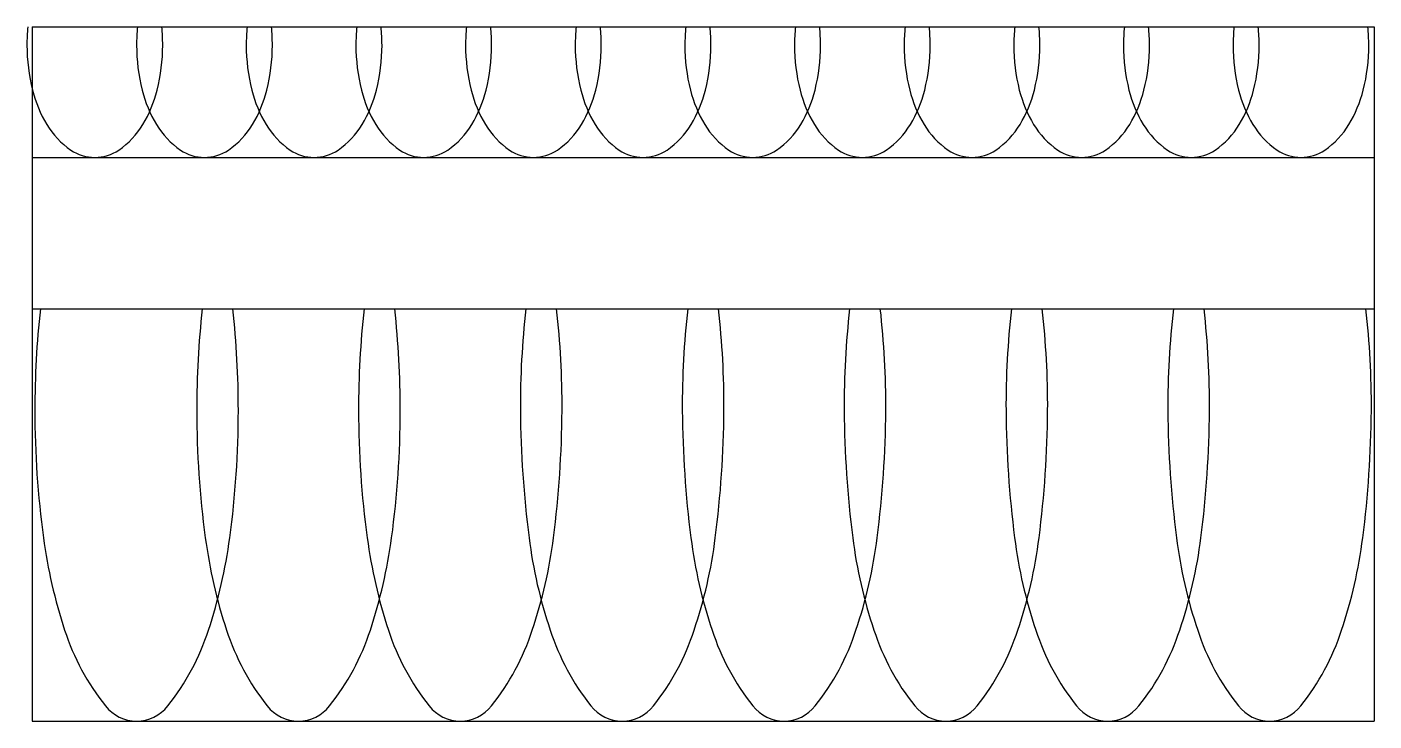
# Model space of a CAD drawing. Header units: metres. Extents: x 356 to 917, y 1486 to 1775.
import ezdxf

# ---------------------------------------------------------------- set-up
doc = ezdxf.new("R2010")
doc.units = ezdxf.units.M
for name, color, linetype in [('3', 3, 'Continuous'), ('4', 4, 'Continuous'), ('7', 7, 'Continuous')]:
    doc.layers.add(name, color=color, linetype=linetype)

msp = doc.modelspace()

# ---------------------------------------------------------------- linework, layer by layer
at = {"layer": '3'}
for points in [[(520.92, 1720.79, 0.15), (530.89, 1723.88, 0.11), (540.92, 1734.48, 0.07), (546.89, 1748.81, 0.06), (549.2, 1767.53, 0.02), (548.82, 1775.14, 0.07)], [(538.7, 1775.14, 0.02), (538.32, 1767.53, 0.06), (540.63, 1748.81, 0.07), (546.61, 1734.48, 0.11), (556.63, 1723.88, 0.15), (566.6, 1720.79, 0.15)], [(566.6, 1720.79, 0.15), (576.58, 1723.88, 0.11), (586.6, 1734.48, 0.07), (592.57, 1748.81, 0.06), (594.88, 1767.53, 0.02), (594.51, 1775.14, 0.07)], [(584.38, 1775.14, 0.02), (584.01, 1767.53, 0.06), (586.32, 1748.81, 0.07), (592.29, 1734.48, 0.11), (602.31, 1723.88, 0.15), (612.29, 1720.79, 0.15)], [(612.29, 1720.79, 0.15), (622.26, 1723.88, 0.11), (632.28, 1734.48, 0.07), (638.26, 1748.81, 0.06), (640.57, 1767.53, 0.02), (640.19, 1775.14, 0.07)], [(630.07, 1775.14, 0.02), (629.69, 1767.53, 0.06), (632, 1748.81, 0.07), (637.97, 1734.48, 0.11), (648, 1723.88, 0.15), (657.97, 1720.79, 0.15)], [(657.97, 1720.79, 0.15), (667.94, 1723.88, 0.11), (677.97, 1734.48, 0.07), (683.94, 1748.81, 0.06), (686.25, 1767.53, 0.02), (685.87, 1775.14, 0.07)], [(675.75, 1775.14, 0.02), (675.37, 1767.53, 0.06), (677.68, 1748.81, 0.07), (683.66, 1734.48, 0.11), (693.68, 1723.88, 0.15), (703.65, 1720.79, 0.15)], [(703.65, 1720.79, 0.15), (713.63, 1723.88, 0.11), (723.65, 1734.48, 0.07), (729.62, 1748.81, 0.06), (731.93, 1767.53, 0.02), (731.56, 1775.14, 0.07)], [(721.43, 1775.14, 0.02), (721.06, 1767.53, 0.06), (723.37, 1748.81, 0.07), (729.34, 1734.48, 0.11), (739.36, 1723.88, 0.15), (749.34, 1720.79, 0.15)], [(749.34, 1720.79, 0.15), (759.31, 1723.88, 0.11), (769.33, 1734.48, 0.07), (775.31, 1748.81, 0.06), (777.62, 1767.53, 0.02), (777.24, 1775.14, 0.07)], [(767.12, 1775.14, 0.02), (766.74, 1767.53, 0.06), (769.05, 1748.81, 0.07), (775.02, 1734.48, 0.11), (785.04, 1723.88, 0.15), (795.02, 1720.79, 0.15)], [(795.02, 1720.79, 0.15), (804.99, 1723.88, 0.11), (815.02, 1734.48, 0.07), (820.99, 1748.81, 0.06), (823.3, 1767.53, 0.02), (822.92, 1775.14, 0.07)], [(812.8, 1775.14, 0.02), (812.42, 1767.53, 0.06), (814.73, 1748.81, 0.07), (820.7, 1734.48, 0.11), (830.73, 1723.88, 0.15), (840.7, 1720.79, 0.15)], [(840.7, 1720.79, 0.15), (850.68, 1723.88, 0.11), (860.7, 1734.48, 0.07), (866.67, 1748.81, 0.06), (868.98, 1767.53, 0.02), (868.6, 1775.14, 0.07)], [(858.48, 1775.14, 0.02), (858.1, 1767.53, 0.06), (860.41, 1748.81, 0.07), (866.39, 1734.48, 0.11), (876.41, 1723.88, 0.15), (886.38, 1720.79, 0.15)], [(886.38, 1720.79, 0.15), (896.36, 1723.88, 0.11), (906.38, 1734.48, 0.07), (912.35, 1748.81, 0.06), (914.66, 1767.53, 0.02), (914.29, 1775.14, 0.07)], [(536.15, 1486.01, 0.23), (549.15, 1492.3, 0.09), (566.12, 1523.89, 0.05), (574.96, 1562.35, 0.03), (578.54, 1615.35, 0.03), (576.25, 1657.75, 0.05)], [(563.48, 1657.75, 0.03), (561.19, 1615.35, 0.03), (564.78, 1562.35, 0.05), (573.61, 1523.89, 0.09), (590.58, 1492.3, 0.23), (603.59, 1486.01, 0.23)], [(603.59, 1486.01, 0.23), (616.59, 1492.3, 0.09), (633.56, 1523.89, 0.05), (642.39, 1562.35, 0.03), (645.98, 1615.35, 0.03), (643.69, 1657.75, 0.05)], [(630.92, 1657.75, 0.03), (628.63, 1615.35, 0.03), (632.21, 1562.35, 0.05), (641.05, 1523.89, 0.09), (658.02, 1492.3, 0.23), (671.02, 1486.01, 0.23)], [(671.02, 1486.01, 0.23), (684.02, 1492.3, 0.09), (701, 1523.89, 0.05), (709.83, 1562.35, 0.03), (713.41, 1615.35, 0.03), (711.13, 1657.75, 0.05)], [(698.35, 1657.75, 0.03), (696.07, 1615.35, 0.03), (699.65, 1562.35, 0.05), (708.48, 1523.89, 0.09), (725.46, 1492.3, 0.23), (738.46, 1486.01, 0.23)], [(738.46, 1486.01, 0.23), (751.46, 1492.3, 0.09), (768.43, 1523.89, 0.05), (777.27, 1562.35, 0.03), (780.85, 1615.35, 0.03), (778.56, 1657.75, 0.05)], [(765.79, 1657.75, 0.03), (763.5, 1615.35, 0.03), (767.09, 1562.35, 0.05), (775.92, 1523.89, 0.09), (792.9, 1492.3, 0.23), (805.9, 1486.01, 0.23)], [(805.9, 1486.01, 0.23), (818.9, 1492.3, 0.09), (835.87, 1523.89, 0.05), (844.71, 1562.35, 0.03), (848.29, 1615.35, 0.03), (846, 1657.75, 0.05)], [(833.23, 1657.75, 0.03), (830.94, 1615.35, 0.03), (834.52, 1562.35, 0.05), (843.36, 1523.89, 0.09), (860.33, 1492.3, 0.23), (873.33, 1486.01, 0.23)], [(873.33, 1486.01, 0.23), (886.33, 1492.3, 0.09), (903.31, 1523.89, 0.05), (912.14, 1562.35, 0.03), (915.72, 1615.35, 0.03), (913.44, 1657.75, 0.05)]]:
    msp.add_lwpolyline(points, format="xyb", dxfattribs=at)
for centre, radius, start, end in [((432.58, 1767.53), 76.99, 174.33, 180), ((478.26, 1767.53), 76.99, 174.33, 180), ((335.17, 1767.53), 76.99, 360, 5.67), ((523.94, 1767.53), 76.99, 174.33, 180), ((380.85, 1767.53), 76.99, 360, 5.67), ((569.63, 1767.53), 76.99, 174.33, 180), ((426.53, 1767.53), 76.99, 360, 5.67), ((432.58, 1767.53), 76.99, 180, 194.07), ((478.26, 1767.53), 76.99, 180, 194.07), ((335.17, 1767.53), 76.99, 345.93, 360), ((523.94, 1767.53), 76.99, 180, 194.07), ((380.85, 1767.53), 76.99, 345.93, 360), ((569.63, 1767.53), 76.99, 180, 194.07), ((426.53, 1767.53), 76.99, 345.93, 360), ((408.54, 1761.5), 52.2, 194.07, 211.18), ((454.22, 1761.5), 52.2, 194.07, 211.18), ((359.2, 1761.5), 52.2, 328.82, 345.93), ((499.91, 1761.5), 52.2, 194.07, 211.18), ((404.89, 1761.5), 52.2, 328.82, 345.93), ((545.59, 1761.5), 52.2, 194.07, 211.18), ((450.57, 1761.5), 52.2, 328.82, 345.93), ((393.38, 1752.33), 34.48, 211.18, 235.61), ((374.37, 1752.33), 34.48, 304.39, 328.82), ((439.06, 1752.33), 34.48, 211.18, 235.61), ((420.05, 1752.33), 34.48, 304.39, 328.82), ((484.74, 1752.33), 34.48, 211.18, 235.61), ((465.73, 1752.33), 34.48, 304.39, 328.82), ((530.43, 1752.33), 34.48, 211.18, 235.61), ((383.87, 1738.44), 17.66, 235.61, 270), ((383.87, 1738.44), 17.66, 270, 304.39), ((429.55, 1738.44), 17.66, 235.61, 270), ((429.55, 1738.44), 17.66, 270, 304.39), ((475.24, 1738.44), 17.66, 235.61, 270), ((475.24, 1738.44), 17.66, 270, 304.39), ((520.92, 1738.44), 17.66, 235.61, 270), ((752.93, 1615.35), 394.05, 173.82, 180), ((820.37, 1615.35), 394.05, 173.82, 180), ((49.62, 1615.35), 394.05, 0, 6.18), ((887.8, 1615.35), 394.05, 173.82, 180), ((117.06, 1615.35), 394.05, 0, 6.18), ((752.93, 1615.35), 394.05, 180, 187.73), ((820.37, 1615.35), 394.05, 180, 187.73), ((49.62, 1615.35), 394.05, 352.27, 0), ((887.8, 1615.35), 394.05, 180, 187.73), ((117.06, 1615.35), 394.05, 352.27, 0), ((577.86, 1591.59), 217.37, 187.73, 198.15), ((645.3, 1591.59), 217.37, 187.73, 198.15), ((224.69, 1591.59), 217.37, 341.85, 352.27), ((712.74, 1591.59), 217.37, 187.73, 198.15), ((292.12, 1591.59), 217.37, 341.85, 352.27), ((468.44, 1555.73), 102.23, 198.15, 218.35), ((334.11, 1555.73), 102.23, 321.65, 341.85), ((535.88, 1555.73), 102.23, 198.15, 218.35), ((401.54, 1555.73), 102.23, 321.65, 341.85), ((603.32, 1555.73), 102.23, 198.15, 218.35), ((401.27, 1502.58), 16.58, 218.35, 270), ((401.27, 1502.58), 16.58, 270, 321.65), ((468.71, 1502.58), 16.58, 218.35, 270), ((468.71, 1502.58), 16.58, 270, 321.65), ((536.15, 1502.58), 16.58, 218.35, 270)]:
    msp.add_arc(centre, radius, start, end, dxfattribs=at)
at = {"layer": '4'}
for p, q in [((357.77, 1775.14), (916.84, 1775.14)), ((357.77, 1775.14), (357.77, 1486.01)), ((916.84, 1775.14), (916.84, 1486.01)), ((357.77, 1486.01), (916.84, 1486.01))]:
    msp.add_line(p, q, dxfattribs=at)
at = {"layer": '7'}
for p, q in [((357.77, 1720.79), (916.84, 1720.79)), ((357.77, 1657.75), (916.84, 1657.75))]:
    msp.add_line(p, q, dxfattribs=at)

doc.saveas('drawing.dxf')
